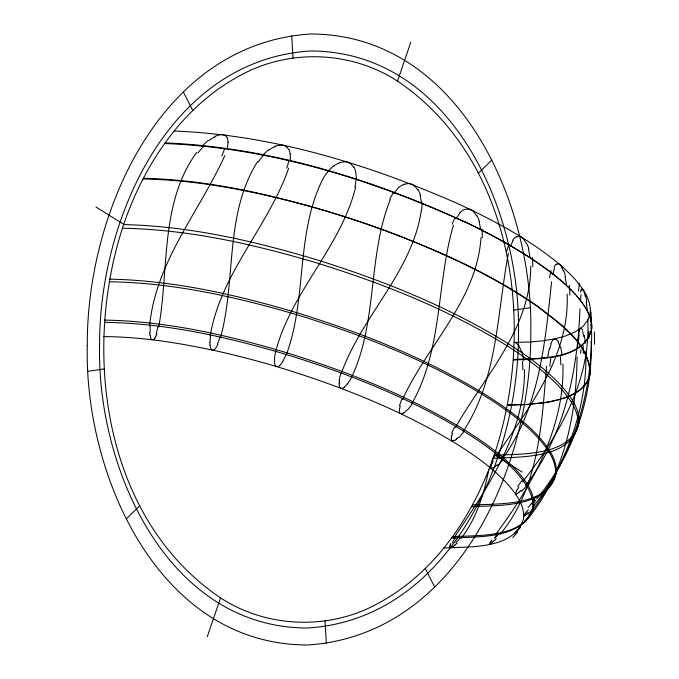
<?xml version="1.0" encoding="UTF-8"?>
<svg xmlns="http://www.w3.org/2000/svg" width="679" height="679" viewBox="0 0 679 679"><rect width="100%" height="100%" fill="white"/><g stroke="black" fill="none" stroke-linecap="round" stroke-linejoin="round"><path stroke-width="1.02" d="M356.467 178.95L355.711 172.059A23.205 18.953 3.8 0 0 354.005 167.255M515.454 493.777L516.481 491.138M591.664 332.651C591.978 395.229 572.066 458.877 532.353 507.646M228.169 142.183L227.38 147.861M591.732 326.769L591.715 327.906M480.978 237.633C477.014 299.982 427.235 345.17 402.537 399.532M591.723 327.261L591.689 328.398M399.464 410.439C398.598 413.155 401.807 415.09 403.844 412.781M577.082 357.018C576.479 415.616 564.079 477.167 524.595 522.524M149.618 325.928C155.499 262.247 199.244 211.865 224.842 155.584M577.549 347.359L578.101 339.525M579.968 308.894C577.532 370.751 564.699 435.867 525.487 485.46M274.571 358.868L274.528 361.423A14.76 14.692 36.6 0 0 274.757 363.545C274.647 366.575 278.212 367.789 279.926 365.26M590.093 372.465C588.243 342.589 559.445 323.866 538.082 306.976C497.062 278.246 451.425 256.823 405.057 238.27M339.245 382.99L339.534 380.469M580.452 301.332L581.054 294.525M591.655 328.891L591.681 328.254M590.051 372.975C589.049 342.258 558.995 323.06 537.208 305.898C494.482 276.336 446.994 254.294 398.615 235.749M421.277 210.634C412.212 272.279 361.22 316.422 341.138 373.925M590.34 311.686C590.951 293.379 572.932 276.022 559.046 263.961C528.644 238.753 493.387 220.208 457.731 203.641C368.256 164.284 272.432 134.815 174.206 131.022M591.647 328.738L591.545 329.858M290.306 160.108L290.256 154.057M590 373.484L590.093 372.644M546.544 366.193C541.757 423.883 539.024 487.378 500.296 534.084M591.596 329.222C583.702 360.787 538.71 358.351 513.349 360.082M210.218 335.825C220.641 273.484 268.426 226.599 288.694 168.154M589.932 373.985L590.034 373.153M551.577 281.802C545.161 342.785 539.406 408.571 501.857 459.539M589.856 374.485L589.975 373.662M547.766 356.611L549.218 348.981M578.78 333.754L579.518 330.342M591.468 330.189C582.005 360.532 538.736 357.901 513.392 359.556M589.898 374.163L589.601 375.657M355.694 186.929C341.028 247.224 290.79 291.962 275.538 352.197A47.106 46.978 -4.1 0 0 274.503 358.868M449.736 546.451L449.77 547.681M399.71 408.351L400.287 405.889M451.289 437.794L451.713 440.968L454.794 440.238M589.712 375.164L589.813 374.664M552.748 274.596L554.42 268.213M488.855 469.435C484 493.862 476.446 518.68 460.939 538.617M489.695 543.684L490.017 542.835M158.793 326.922C169.088 268.672 159.981 202.783 196.749 152.3M508.418 253.225C496.977 313.155 497.894 378.984 463.078 431.64M589.567 375.962C584.424 393.065 564.69 398.658 549.141 401.858M589.448 376.455C583.965 393.99 563.341 399.023 547.418 402.18M451.773 435.901L452.681 433.397M220.565 337.573C236.292 279.799 224.401 214.25 257.519 161.661M581.784 290.485L582.259 289.526M123.722 224.291C81.522 350.737 103.004 518.629 220.556 597.893C266.864 628.117 329.077 630.418 377.49 603.682C435.18 573.084 473.577 515.259 494.32 454.709C536.529 328.263 515.038 160.371 397.495 81.107C351.179 50.883 288.965 48.582 240.553 75.318C182.863 105.916 144.474 163.741 123.722 224.291L95.926 207.01M207.282 636.656L220.556 597.893M397.495 81.107L410.761 42.344M510.379 246.333L513.078 240.442M453.436 225.097C436.351 283.703 442.852 349.269 411.78 403.657M156.942 333.627L155.924 336.181M491.206 465.319L490.959 468.383L493.658 467.653M450.092 545.229L450.864 543.387M550.822 343.616L552.519 340.391M286.249 354.973C307.485 297.928 295.204 232.541 323.56 177.711A75.683 64.14 26.9 0 1 327.736 171.88M491.952 463.511L493.141 461.109M523.806 515.887L525.342 513.57M390.391 199.346C367.492 256.229 377.931 321.617 351.467 377.507A46.766 46.69 2.3 0 1 347.563 383.822M217.874 344.448L216.542 346.859A14.582 13.495 -88.1 0 1 215.379 348.403C214.785 349.261 213.97 349.957 212.96 350.152C235.452 355.117 262.62 362.128 286.385 369.58C346.154 388.396 404.922 411.975 458.342 445.042C476.565 456.661 494.456 469.359 508.919 485.57C516.77 494.787 524.943 506.127 523.526 518.9C514.096 549.871 469.35 546.442 443.837 547.995M456.229 218.468L459.98 212.833M455.346 427.668C484.339 376.387 530.851 328.594 530.732 266.109M490.679 541.63L491.791 539.864M453.699 538.243C487.675 487.649 525.071 433.007 524.477 369.554M517.474 489.423L518.926 487.149M155.007 337.913C154.108 340.544 150.78 340.349 150.458 337.107M496.341 455.617C529.374 407.281 569.766 355.949 567.143 294.1M282.863 361.542L281.335 363.706A14.751 14.573 74.5 0 1 279.926 365.26M393.727 193.303L398.692 187.412M522.55 481.903C558.91 435.672 591.069 380.563 587.751 319.699M495.314 534.823C532.319 485.595 564.733 427.43 562.942 364.046M515.098 532.99L518.119 529.306M526.615 511.881L528.27 509.725M347.478 383.762L345.755 385.782A14.658 14.505 -35.2 0 1 344.219 387.234M536.622 499.057C572.974 455.015 593.005 398.318 591.137 341.155M535.68 500.279L532.183 504.726M327.575 171.762L333.389 165.905M525.801 519.817C562.526 471.947 587.624 412.577 585.858 351.459M525.207 520.564L524.638 521.285M520.538 527.303L518.731 529.34M262.094 155.737L268.528 149.779M407.332 409.581L405.473 411.466M201.739 146.299L208.343 140.264M517.288 530.919L515.208 533.04M496.256 538.693L494.38 540.62M528.058 512.433L526.378 514.147M457.069 543.107L455.108 545.033M556.381 264.589L558.214 263.775M458.325 437.251L456.424 439.016M126.218 518.968L139.755 505.677M478.288 173.323L491.825 160.032M520.937 490.382L519.053 492.131M497.223 464.665L495.127 466.558M492.776 542.131L490.162 544.04M525.139 515.302L524.086 516.116M453.597 546.332L450.202 548.012M344.16 387.242C342.275 389.169 339.211 388.804 339.254 385.163M517.636 493.26L515.938 494.159M516.261 237.03L519.138 236.351M214.793 136.343L219.69 134.798M274.876 146.274L279.824 145.145M403.937 184.23L408.376 183.559M339.33 162.629L344.134 161.78M549.15 401.824L544.796 402.622M545.678 402.477L547.435 402.129M545.695 402.418L543.013 402.902M544.813 402.562L527.948 404.523L507.442 405.176M87.939 371.277L104.311 368.926M513.731 310.074L530.104 307.723M543.03 402.825L526.004 404.48L507.493 404.905M514.224 342.42L529.518 342.029L542.894 340.85L555.074 338.821L565.132 336.122L575.359 331.793L583.117 326.31L588.158 319.707L590.306 312.085L590.501 317.628M104.456 322.347C166.287 323.162 227.185 336.979 286.224 354.455C348.038 373.526 408.792 397.622 464.13 431.428C483.024 443.311 501.56 456.296 516.719 472.83C525.105 482.429 533.957 494.176 532.794 507.654C524.315 539.499 477.116 536.529 451.543 537.989M103.828 336.589C140.366 336.835 176.964 342.53 212.434 350.126C211.161 349.668 210.779 348.582 210.363 347.156A14.913 14.293 87.7 0 1 210.049 345.102M109.166 281.777C173.629 282.693 237.115 297.071 298.675 315.294C363.027 335.137 426.268 360.209 483.881 395.382C503.563 407.756 522.872 421.277 538.668 438.481C547.444 448.505 556.67 460.735 555.549 474.808C547.028 507.994 497.97 505.151 471.43 506.729M493.056 458.325C519.97 456.67 569.876 459.284 578.135 425.419C579.153 411.033 569.706 398.565 560.718 388.329C544.566 370.793 524.867 357.001 504.777 344.38C446.044 308.529 381.573 282.956 315.981 262.705C253.097 244.05 188.244 229.358 122.39 228.254M104.608 320.106C166.559 321.116 227.55 335.095 286.691 352.724C348.607 371.948 409.454 396.188 464.886 430.104C483.813 442.029 502.384 455.057 517.585 471.608C525.996 481.224 534.874 492.962 533.753 506.466C525.334 538.303 478.058 535.196 452.545 536.614M143.023 178.993C198.718 179.935 253.717 191.206 307.332 205.652M109.625 279.145C174.147 280.385 237.633 295.009 299.21 313.443C363.579 333.508 426.836 358.767 484.475 394.058C504.174 406.475 523.501 420.029 539.338 437.242C548.106 447.249 557.374 459.445 556.305 473.509C547.851 506.619 498.768 503.512 472.38 504.998M494.125 455.269C520.844 453.725 570.716 456.687 578.949 422.975C579.925 408.614 570.445 396.213 561.482 386.003C545.322 368.485 525.631 354.676 505.558 342.029C446.875 306.085 382.481 280.334 316.957 259.853C254.167 240.986 189.424 226.039 123.62 224.588M164.683 143.532C268.935 147.513 370.675 179.163 465.14 222.067M143.396 178.271C204.345 179.697 264.437 192.929 322.737 210.023M165.15 142.87C269.75 147.25 371.922 179.044 466.465 222.695M468.043 208.996L464.275 209.607A24.699 17.442 57.5 0 0 459.904 212.748M307.468 205.525L324.452 210.524M322.856 209.947L341.588 215.744M324.57 210.456L343.294 216.287M341.69 215.727L345.008 216.83M343.396 216.27L346.714 217.373M345.102 216.822L362.026 222.415M346.816 217.373L365.404 223.569M362.111 222.457L367.093 224.146M365.489 223.62L368.773 224.732M367.169 224.206L387.115 231.293M368.85 224.791L388.761 231.895M387.174 231.403L398.565 235.596M388.821 232.023L405.015 238.1M465.242 221.948L467.789 223.323M466.566 222.585L471.71 225.216M467.882 223.213L473 225.844M471.803 225.105L476.836 227.737M473.093 225.742L478.109 228.365M476.93 227.635L485.544 232.142M478.194 228.263L486.758 232.77M485.629 232.048L490.357 234.645M486.843 232.676L493.896 236.521M490.442 234.561L497.359 238.388M493.973 236.436L502.986 241.486M497.427 238.304L508.418 244.559M503.054 241.41C524.154 253.513 544.965 266.482 563.256 282.625M556.211 339.237L558.444 341.647M508.478 244.482L529.272 257.163L547.019 269.444M581.496 328.449L582.854 330.376M494.32 454.709L522.117 471.99M547.851 270.064L551.942 273.179M552.74 273.807L554.327 275.054M286.606 146.97L288.889 149.711M225.827 135.885L227.541 138.244M555.108 275.682L561.847 281.318M351.162 164.225L353.81 167.323M562.568 281.938L565.344 284.501M563.977 283.194L569.308 288.244M415.149 186.521L417.865 189.882M566.71 285.689L569.944 288.872M569.953 288.813L573.585 292.598M570.581 289.432L571.811 290.671M573.008 291.911L575.291 294.448M474.103 212.247L476.794 215.998M574.171 293.15L576.395 295.611M576.386 295.679L576.929 296.231M576.929 296.29L577.456 296.842M577.456 296.91L578.483 298.064M578.483 298.132L579.476 299.278M578.983 298.743L579.959 299.88M579.959 299.957L580.435 300.491M580.435 300.559L580.901 301.094M524.095 239.763L526.395 243.608M580.901 301.162L581.801 302.299M581.351 301.773L582.242 302.893M582.234 302.97L583.083 304.09M519.104 345.755L516.193 342.997A9.116 6.298 -89.6 0 0 514.224 342.411M583.083 304.167L583.499 304.684M583.499 304.769L583.898 305.278M583.898 305.363L584.288 305.873M584.288 305.957L585.035 307.052M585.035 307.137L585.756 308.224M585.756 308.308L586.096 308.809M586.096 308.894L586.427 309.386M561.652 267.068L563.392 270.963M586.427 309.48L587.063 310.541M586.749 310.057L587.369 311.118M587.369 311.211L587.946 312.264M183.483 92.208L192.785 110.524M425.258 568.476L434.56 586.792M587.666 311.788L588.218 312.832M588.218 312.934L588.481 313.401M588.481 313.494L588.735 313.97M588.735 314.063L588.973 314.53M588.982 314.632L589.644 316.202M589.211 315.192L589.847 316.753M589.856 316.864L590.221 317.857M590.043 317.416L590.56 318.943M521.922 351.612L523.882 360.736M584.246 292.369L585.256 296.214M479.06 221.447L480.596 228.916M590.56 311.661L590.806 312.926M590.399 318.51L590.705 319.486M420.148 195.17L421.379 202.274M560.684 347.062L562.314 355.482M528.483 249.278L530.07 257.061M565.064 276.777L566.43 284.773M584.33 335.434L585.4 343.201M150 335.163L149.66 332.328M591.401 322.797L591.604 324.358M586.3 302.045L587.216 310.167M591.485 323.323L591.587 324.732M209.989 345.11L209.811 342.233M591.604 324.231L591.655 324.876M591.647 324.74L591.689 325.385M591.265 317.458L591.562 323.781M291.707 35.605L292.988 58.114M325.054 620.886L326.336 643.395M591.689 325.258L591.715 325.895M590.798 324.672L590.781 324.019M590.832 325.572L590.815 325.122M590.891 327.202L590.874 326.726M591.715 325.759L591.732 326.404M590.942 328.925L590.925 328.424M591.723 326.268L591.74 326.905M198.064 152.843A75.369 57.486 -21.4 0 1 203.029 147.02M157.969 326.692A46.452 34.578 -83.1 0 1 156.221 333.27M155.839 336.122A14.666 11.84 -85.7 0 1 154.973 337.811M150.543 337.073A14.828 12.782 -86.6 0 1 150.101 335.146M150.229 332.269A47.674 42.471 -84.5 0 1 150.229 325.954M224.63 148.582A70.769 38.737 -41.1 0 1 221.736 156.009M227.49 138.27A23.358 14.658 -31.7 0 1 227.898 142.267M219.707 134.68A9.039 5.721 -24.6 0 1 225.92 135.817M208.818 140.646A24.792 16.933 -24.5 0 1 215.039 136.835M258.207 162.009A75.53 63.164 -0.1 0 1 262.841 156.204M219.962 337.361A47.114 41.631 -82.8 0 1 217.39 344.177M210.083 342.233A47.836 46.596 88.9 0 1 210.524 335.867M288.821 160.295A70.616 49.788 -29.9 0 1 286.784 168.171M288.982 149.677A23.281 17.476 -17.2 0 1 290.154 154.074M279.824 145.043A9.022 6.654 -9.2 0 1 286.716 146.893M268.892 150.084A24.461 19.037 -7.4 0 1 275.097 146.647M285.961 354.845A46.936 45.586 -87.1 0 1 282.668 361.423M356.085 178.959A71.567 57.919 -12.5 0 1 354.939 186.869M344.117 161.678A9.022 7.087 11.4 0 1 351.281 164.131M333.627 166.117A24.537 20.014 15.5 0 1 339.5 162.901M389.805 198.939A75.836 60.338 50.8 0 1 393.302 192.946M339.203 385.112A14.845 14.437 -47.9 0 1 339.211 382.99M339.11 380.41A47.267 45.357 -55.8 0 1 340.756 373.815M421.998 202.3A71.414 60.932 12.5 0 1 421.549 210.677M418.162 189.78A23.366 19.199 28.6 0 1 420.335 195.153M408.359 183.457A9.022 6.977 33.6 0 1 415.259 186.419M398.777 187.497A24.622 19.47 39.1 0 1 404.022 184.382M452.231 224.053A74.648 51.197 66.8 0 1 455.244 217.441M412.077 403.844A46.588 44.89 -58.1 0 1 407.629 409.853M405.516 411.516A14.565 13.563 -55.7 0 1 403.878 412.84M399.362 410.439A14.938 13.291 -56.9 0 1 399.625 408.342M399.524 405.736A47.428 40.927 -59.9 0 1 401.841 399.269M482.098 229.061A71.261 59.421 39.5 0 1 482.2 237.913M477.142 215.871A23.493 17.951 50.5 0 1 479.366 221.439M468.026 208.894A9.022 6.315 52.2 0 1 474.205 212.128M506.721 251.238A74.809 39.153 77.6 0 1 508.944 244.279M463.579 432.031A46.418 40.341 -61.3 0 1 458.775 437.76M456.475 439.101A14.471 11.806 -58.4 0 1 454.837 440.331M451.153 437.802A14.751 11.11 -58.1 0 1 451.654 435.884M451.722 433.143A46.63 33.271 -59.7 0 1 454.489 427.244M532.319 257.366A71.091 53.48 59.9 0 1 532.777 266.711M526.785 243.422A23.417 15.193 65.8 0 1 528.882 249.261M519.121 236.258A9.031 5.177 65.6 0 1 524.196 239.594M512.84 240.094A24.784 14.038 70.2 0 1 516.167 236.835M549.574 277.855A74.962 23.986 84.9 0 1 551.051 270.412M502.452 460.175A47.038 33.933 -60.8 0 1 497.699 465.429M495.178 466.677A14.615 9.514 -58 0 1 493.684 467.789M491.027 465.327A14.836 8.496 -57.1 0 1 491.791 463.485M491.995 460.727A46.792 24.427 -58.1 0 1 495.373 454.964M569.265 285.256A70.956 43.592 73.2 0 1 569.851 295.127M563.791 270.658A23.341 11.271 76.1 0 1 565.514 276.726M558.197 263.698A9.014 3.607 74.7 0 1 561.72 266.822M554.056 267.424A24.452 9.362 78.6 0 1 556.228 264.046M578.533 291.07A75.114 6.731 -89.8 0 1 579.433 283.33M526.021 486.461A46.868 24.868 -59 0 1 521.26 491.537M518.968 492.394A14.522 6.527 -56.2 0 1 517.619 493.463M516.252 491.163A14.93 5.364 -55 0 1 517.279 489.389M517.712 486.571A46.953 14.14 -55.6 0 1 521.718 480.808M590.433 310.77A70.803 30.394 81.9 0 1 590.908 321.328M585.629 295.56A23.264 6.476 83.2 0 1 586.783 301.858M582.794 289.347A9.014 1.74 81.2 0 1 584.263 291.851M580.596 292.191A24.529 4.082 84.7 0 1 581.58 288.948M588.948 331.513A75.267 11.45 -85.7 0 1 588.897 338.312M532.446 509.352A46.69 14.471 -56.5 0 1 527.821 514.376M526.242 514.529A14.7 3.302 -53.6 0 1 524.994 515.658M524.943 513.757A14.768 1.918 -51.9 0 1 526.369 511.856M528.024 507.773A47.123 3.132 -52.2 0 1 534.908 499.107M594.397 331.921A70.658 14.828 88.1 0 1 594.498 344.346M590.662 311.568A23.426 1.188 88.3 0 1 591.18 320.53M590.501 318.018A24.614 1.664 89.2 0 1 590.764 322.228M583.091 345.526A75.42 29.307 -82.4 0 1 583.388 353.301M517.61 531.954A47.352 3.658 -53.2 0 1 512.781 537.505M518.544 529.23A14.862 1.528 -47.8 0 1 517.279 530.613M522.423 522.991A47.284 7.868 -47.7 0 1 518.917 527.074M580.672 353.386A70.506 2.029 -87.3 0 1 580.842 349.778M578.601 340.137A23.349 4.388 -87.8 0 1 579.145 334.832M579.586 330.622A9.005 2.41 89.4 0 1 581.496 328.339M582.531 331.505A24.69 7.494 -87.4 0 1 583.77 336.614M560.336 356.526A75.581 45.612 -79.4 0 1 560.82 364.784M494.821 537.717A47.174 7.418 -48.7 0 1 498.174 533.134M490.297 542.64A14.514 3.429 -44.9 0 1 491.002 541.426M494.176 540.526A14.946 4.804 -42.1 0 1 492.682 541.944M498.709 533.983A47.445 18.095 -41.6 0 1 494.872 538.294M549.82 366.287A70.353 19.029 -83.6 0 1 550.822 358.088M549.642 349.337A23.476 9.854 -84.7 0 1 551.11 344.117M552.553 340.493A9.005 4.405 -88.2 0 1 556.228 339.144M558.146 342.199A24.546 12.884 -84.8 0 1 560.158 347.623M518.858 346.061A23.986 17.153 -83.2 0 1 521.464 351.917M522.355 361.186A75.734 59.251 -76.6 0 1 522.83 369.8M452.401 542.801A47.004 17.603 -42.7 0 1 455.346 537.836M449.863 546.391A14.658 6.45 -38.1 0 1 450.262 545.161M454.938 544.957A14.76 7.545 -34.2 0 1 453.462 546.222M459.717 538.379A47.615 26.837 -32.9 0 1 455.932 542.682M87.268 345.611C84.23 474.613 158.266 644.94 307.68 644.991C457.739 635.281 531.428 465.675 530.774 333.389C533.813 204.387 459.776 34.06 310.362 34.009C160.303 43.719 86.615 213.325 87.268 345.611M99.584 345.272C96.715 467.11 166.644 627.973 307.757 628.016C449.473 618.849 519.07 458.673 518.459 333.728C521.328 211.89 451.408 51.027 310.286 50.984C168.57 60.151 98.973 220.327 99.584 345.272"/></g></svg>
